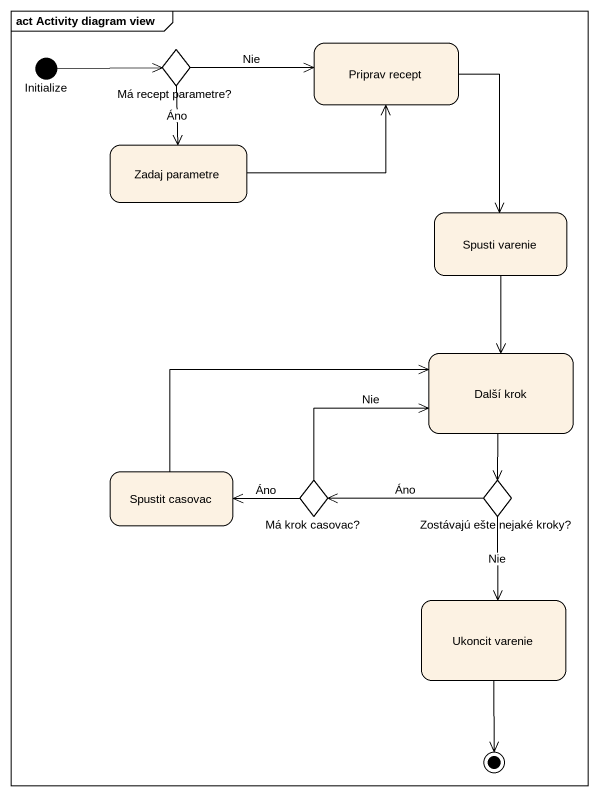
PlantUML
@startuml
mainframe act Activity diagram view
hide empty description
state Initialize <<start>>
state "Má recept parametre?" as Má_recept_parametre <<choice>>
state "Priprav recept" as Priprav_recept
state "Zadaj parametre" as Zadaj_parametre
state "Spusti varenie" as Spusti_varenie
state "Další krok" as Další_krok
state "Spustit casovac" as Spustit_casovac
state "Má krok casovac?" as Má_krok_casovac <<choice>>
state "Zostávajú ešte nejaké kroky?" as Zostávajú_ešte_nejaké_kroky <<choice>>
state "Ukoncit varenie" as Ukoncit_varenie
Initialize -right-> Má_recept_parametre
Má_recept_parametre -right-> Priprav_recept : Nie
Má_recept_parametre --> Zadaj_parametre : Áno
Priprav_recept --> Spusti_varenie
Zadaj_parametre -right-> Priprav_recept
Spusti_varenie --> Další_krok
Další_krok --> Zostávajú_ešte_nejaké_kroky
Spustit_casovac -right-> Další_krok
Má_krok_casovac -right-> Další_krok : Nie
Má_krok_casovac -left-> Spustit_casovac : Áno
Zostávajú_ešte_nejaké_kroky -left-> Má_krok_casovac : Áno
Zostávajú_ešte_nejaké_kroky --> Ukoncit_varenie : Nie
Ukoncit_varenie --> [*]
@enduml
